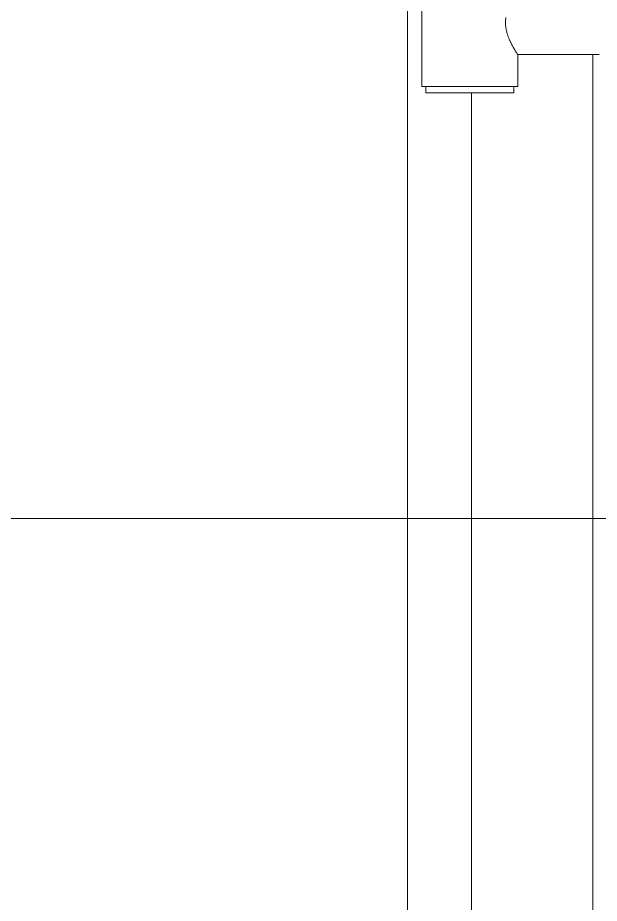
# Model space of a CAD drawing. Header units: millimetres. Extents: x -5 to 111, y -3 to 86.
# Drawn here: x 19.3631 to 19.545, y 47.8697 to 48.1465 of the extents above; entities that cross this region are included whole.
import ezdxf

# ---------------------------------------------------------------- set-up
doc = ezdxf.new("R2010")
doc.units = ezdxf.units.MM
doc.layers.add('A1I6----E-', color=3, linetype='Continuous', lineweight=25)
doc.layers.add('A1Z29---T-', color=5, linetype='Continuous', lineweight=18)
doc.styles.add('ARIAL', font='ARIAL.TTF')

# ---------------------------------------------------------------- blocks, each defined once
blk = doc.blocks.new('Gruppe-404')
at = {"layer": 'A1I6----E-', "linetype": 'Continuous', "lineweight": 9}
blk.add_line((-31.25745, 5.3014), (-31.25745, 5.5914), dxfattribs=at)
blk = doc.blocks.new('Gruppe-405')
at = {"layer": 'A1I6----E-', "linetype": 'Continuous', "lineweight": 9}
for p, q in [((-31.31545, 6.5564), (-31.31545, 4.2814)), ((-31.31095, 6.5564), (-31.31095, 5.5814)), ((-31.28095, 5.5814), (-31.28095, 5.5914)), ((-31.28095, 5.5914), (-31.25545, 5.5914)), ((-31.28095, 5.5814), (-31.31095, 5.5814)), ((-31.3097, 5.5814), (-31.3097, 5.5794)), ((-31.2822, 5.5794), (-31.2822, 5.5814)), ((-31.2822, 5.5794), (-31.3097, 5.5794)), ((-31.29545, 5.3134), (-31.29545, 5.5794))]:
    blk.add_line(p, q, dxfattribs=at)
at = {"layer": 'A1I6----E-', "linetype": 'Continuous', "lineweight": 9, "flags": 128}
blk.add_lwpolyline([(-31.28095, 5.5914, -0.003867), (-31.28108, 5.5916), (-31.28112, 5.59167, -0.001887), (-31.28134, 5.592), (-31.28137, 5.59205, -0.00411), (-31.28165, 5.59249), (-31.28172, 5.59261, -0.004884), (-31.28205, 5.59315), (-31.28207, 5.59318, -0.004352), (-31.28235, 5.59367, -0.005232), (-31.28263, 5.59416), (-31.28264, 5.59418, -0.006027), (-31.28292, 5.59471), (-31.28294, 5.59476, -0.005952), (-31.28316, 5.59519), (-31.28318, 5.59523, -0.00431), (-31.28335, 5.59559, -0.004765), (-31.28351, 5.59595), (-31.28351, 5.59595, -0.005212), (-31.28367, 5.59632), (-31.28367, 5.59632, -0.005712), (-31.28382, 5.59671), (-31.28382, 5.59671, -0.006442), (-31.28397, 5.59712), (-31.28398, 5.59712, -0.00708), (-31.28412, 5.59754), (-31.28412, 5.59754, -0.007701), (-31.28425, 5.59797), (-31.28426, 5.59799, -0.009404), (-31.28439, 5.59846), (-31.28441, 5.59855, -0.012374), (-31.28452, 5.59903), (-31.28452, 5.59907, -0.006501), (-31.2846, 5.59948, -0.010247), (-31.28466, 5.59989), (-31.28466, 5.5999, -0.007148), (-31.28471, 5.60029, -0.010435), (-31.28474, 5.60069), (-31.28475, 5.60076, -0.01172), (-31.28476, 5.60119, -0.007582), (-31.28476, 5.60161), (-31.28476, 5.60165, -0.014572), (-31.28474, 5.60216), (-31.28473, 5.60225, -0.014053), (-31.28466, 5.6029), (-31.28465, 5.60299, -0.013404)], format="xyb", dxfattribs=at)
blk = doc.blocks.new('Gruppe-408')
at = {"layer": 'A1I6----E-'}
for name in ['Gruppe-404', 'Gruppe-405']:
    blk.add_blockref(name, (0, 0), dxfattribs=at)
blk = doc.blocks.new('bbl-raumstempel')
blk.add_lwpolyline([(0, 0), (0, -0.45), (1.2, -0.45), (1.2, 0), (0, 0)])
at = {"style": 'ARIAL'}
for tag, p, height in [('RAUMBEZ', (0.02332, 0.05546), 0.125), ('FB', (0.82015, -0.10829), 0.075), ('RNR1', (0.02332, -0.285), 0.125), ('RB', (0.82015, -0.25829), 0.075), ('FLAECHE', (0.82015, -0.40829), 0.075), ('RNR2', (0.02332, -0.54279), 0.075), ('B', (0.17557, -0.69707), 0.075), ('W', (0.17557, -0.82207), 0.075), ('D', (0.17557, -0.94779), 0.075)]:
    blk.add_attdef(tag, p, '', height=height, dxfattribs=at)

msp = doc.modelspace()

# ---------------------------------------------------------------- linework, layer by layer
at = {"layer": 'A1I6----E-', "lineweight": 9}
msp.add_line((17.90743, 47.99), (19.64309, 47.99), dxfattribs=at)

# ---------------------------------------------------------------- block references
at = {"layer": 'A1I6----E-'}
msp.add_blockref('Gruppe-408', (50.80045, 42.5436), dxfattribs=at)
at = {"layer": 'A1Z29---T-'}
msp.add_blockref('bbl-raumstempel', (18.42318, 47.99), dxfattribs=at)

doc.saveas('drawing.dxf')
